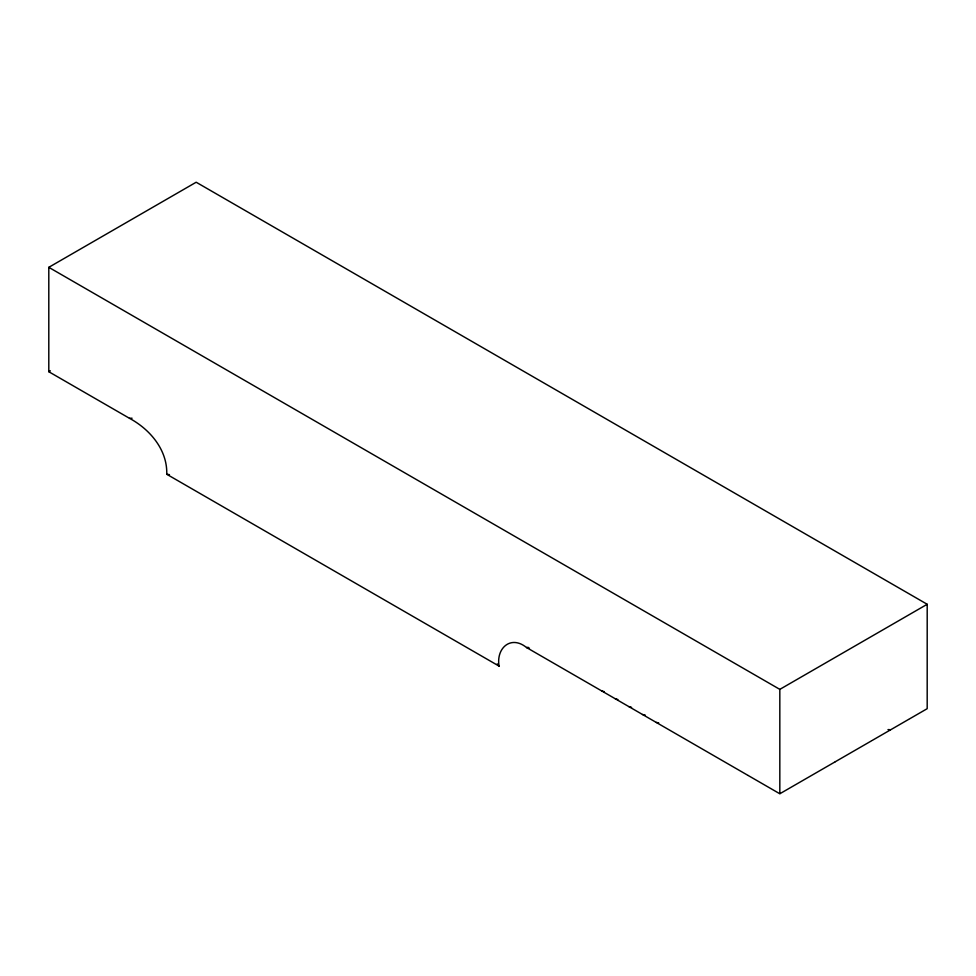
<?xml version="1.0" encoding="UTF-8"?>
<svg xmlns="http://www.w3.org/2000/svg" width="976" height="976" viewBox="0 0 976 976"><rect width="100%" height="100%" fill="white"/><g stroke="black" fill="none" stroke-linecap="round" stroke-linejoin="round"><path stroke-width="1.46" d="M909.059 719.153L927.188 708.686L927.2 604.278L196.176 182.231L48.8 267.326L48.8 371.722L129.503 418.314C149.975 429.355 167.506 449.875 166.75 474.263L499.078 666.12C495.942 648.259 510.814 634.729 526.503 647.515L748.019 775.408M48.824 371.697L50.349 370.819M48.8 267.326L779.824 689.373L927.2 604.278M780.117 793.598L835.114 761.853M835.31 761.731L871.775 740.686M872.251 740.406L890.1 730.097M908.522 719.458L890.722 729.743L888.001 729.584M528.406 647.393L526.637 647.503L529.456 648.21M129.503 418.314L132.065 418.216M166.75 474.263L169.458 474.629M656.25 722.423L658.69 722.874M642.525 714.505L645.331 715.176M628.898 706.636L631.582 707.356M615.27 698.767L617.893 699.511M601.655 690.898L604.266 691.655M748.238 775.53L779.824 793.769L779.824 689.373M497.235 663.875L499.078 666.12"/></g></svg>
